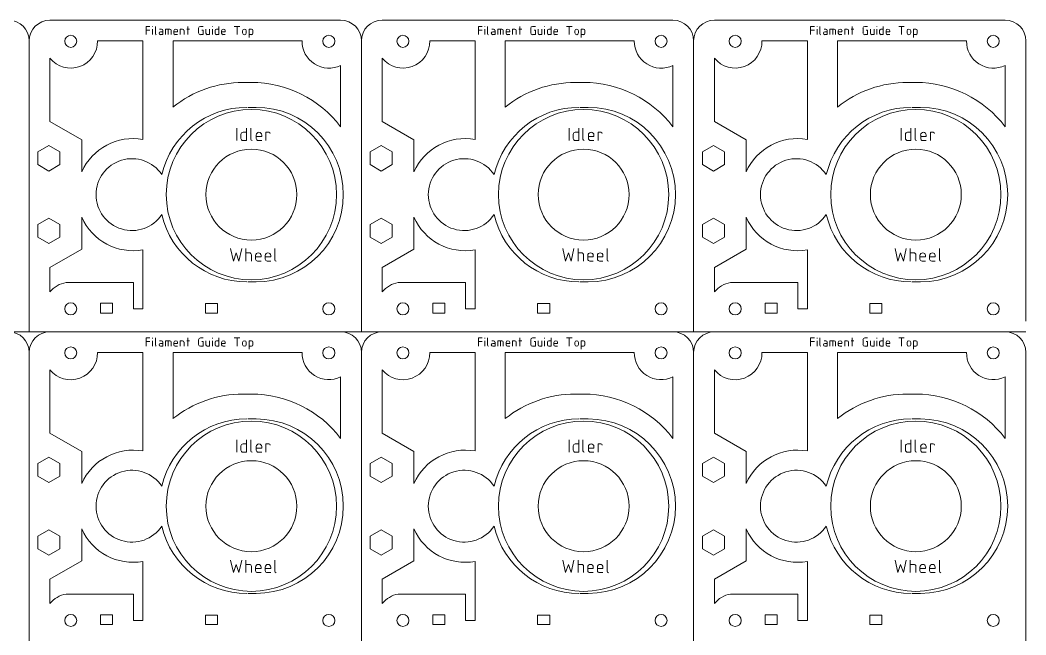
# Model space of a CAD drawing. Header units: millimetres. Extents: x 0 to 560, y 2 to 302.
# Drawn here: x 317.8 to 560, y 154.5 to 302.5 of the extents above; entities that cross this region are included whole.
import ezdxf

# ---------------------------------------------------------------- set-up
doc = ezdxf.new("R2010")
doc.units = ezdxf.units.MM
for name, color, linetype, lineweight, true_color in [('Filament Guide Top', 7, 'CONTINUOUS', 0, 0x000000), ('Filament Guide Top Honeycomb', 7, 'CONTINUOUS', 0, 0x000000), ('Filament Guide Top Text', 4, 'CONTINUOUS', 0, 0x00ffff), ('Idler Wheel', 7, 'CONTINUOUS', 0, 0x000000), ('Idler Wheel Text', 4, 'CONTINUOUS', 0, 0x00ffff)]:
    doc.layers.add(name, color=color, linetype=linetype, lineweight=lineweight, true_color=true_color)

msp = doc.modelspace()

# ---------------------------------------------------------------- linework, layer by layer
at = {"layer": 'Filament Guide Top'}
for p, q in [((395, 302.5), (325, 302.5)), ((475, 302.5), (405, 302.5)), ((555, 302.5), (485, 302.5)), ((320, 227.5), (320, 297.5)), ((400, 227.5), (400, 297.5)), ((480, 227.5), (480, 297.5)), ((560, 230), (560, 297.5)), ((372.63, 281.5), (374.63, 281.5)), ((452.63, 281.5), (454.63, 281.5)), ((532.62, 281.5), (534.62, 281.5)), ((324.75, 272.3), (322.1, 270.77)), ((324.75, 272.3), (327.4, 270.77)), ((404.75, 272.3), (402.1, 270.77)), ((404.75, 272.3), (407.4, 270.77)), ((484.75, 272.3), (482.1, 270.77)), ((484.75, 272.3), (487.4, 270.77)), ((322.1, 270.77), (322.1, 267.71)), ((327.4, 270.77), (327.4, 267.71)), ((402.1, 270.77), (402.1, 267.71)), ((407.4, 270.77), (407.4, 267.71)), ((482.1, 270.77), (482.1, 267.71)), ((487.4, 270.77), (487.4, 267.71)), ((322.1, 267.71), (324.75, 266.18)), ((327.4, 267.71), (324.75, 266.18)), ((402.1, 267.71), (404.75, 266.18)), ((407.4, 267.71), (404.75, 266.18)), ((482.1, 267.71), (484.75, 266.18)), ((487.4, 267.71), (484.75, 266.18)), ((324.75, 254.82), (322.1, 253.29)), ((324.75, 254.82), (327.4, 253.29)), ((404.75, 254.82), (402.1, 253.29)), ((404.75, 254.82), (407.4, 253.29)), ((484.75, 254.82), (482.1, 253.29)), ((484.75, 254.82), (487.4, 253.29)), ((322.1, 253.29), (322.1, 250.23)), ((327.4, 253.29), (327.4, 250.23)), ((402.1, 253.29), (402.1, 250.23)), ((407.4, 253.29), (407.4, 250.23)), ((482.1, 253.29), (482.1, 250.23)), ((487.4, 253.29), (487.4, 250.23)), ((322.1, 250.23), (324.75, 248.7)), ((327.4, 250.23), (324.75, 248.7)), ((402.1, 250.23), (404.75, 248.7)), ((407.4, 250.23), (404.75, 248.7)), ((482.1, 250.23), (484.75, 248.7)), ((487.4, 250.23), (484.75, 248.7)), ((372.63, 239.5), (374.63, 239.5)), ((452.63, 239.5), (454.63, 239.5)), ((532.62, 239.5), (534.62, 239.5)), ((337.18, 234.35), (340.08, 234.35)), ((337.18, 232), (337.18, 234.35)), ((340.08, 234.35), (340.08, 232)), ((362.43, 234.3), (365.33, 234.3)), ((362.43, 232), (362.43, 234.3)), ((365.33, 234.3), (365.33, 232)), ((417.18, 234.35), (420.08, 234.35)), ((417.18, 232), (417.18, 234.35)), ((420.08, 234.35), (420.08, 232)), ((442.43, 234.3), (445.33, 234.3)), ((442.43, 232), (442.43, 234.3)), ((445.33, 234.3), (445.33, 232)), ((497.18, 234.35), (500.08, 234.35)), ((497.18, 232), (497.18, 234.35)), ((500.08, 234.35), (500.08, 232)), ((522.42, 234.3), (525.32, 234.3)), ((522.42, 232), (522.42, 234.3)), ((525.32, 234.3), (525.32, 232)), ((340.08, 232), (337.18, 232)), ((365.33, 232), (362.43, 232)), ((420.08, 232), (417.18, 232)), ((445.33, 232), (442.43, 232)), ((500.08, 232), (497.18, 232)), ((525.32, 232), (522.42, 232)), ((320, 227.5), (240, 227.5)), ((400, 227.5), (320, 227.5)), ((480, 227.5), (400, 227.5)), ((560, 227.5), (480, 227.5)), ((320, 152.5), (320, 222.5)), ((400, 152.5), (400, 222.5)), ((480, 152.5), (480, 222.5)), ((560, 152.5), (560, 222.5)), ((372.63, 206.5), (374.63, 206.5)), ((452.63, 206.5), (454.63, 206.5)), ((532.62, 206.5), (534.62, 206.5)), ((324.75, 197.3), (322.1, 195.77)), ((324.75, 197.3), (327.4, 195.77)), ((404.75, 197.3), (402.1, 195.77)), ((404.75, 197.3), (407.4, 195.77)), ((484.75, 197.3), (482.1, 195.77)), ((484.75, 197.3), (487.4, 195.77)), ((322.1, 195.77), (322.1, 192.71)), ((327.4, 195.77), (327.4, 192.71)), ((402.1, 195.77), (402.1, 192.71)), ((407.4, 195.77), (407.4, 192.71)), ((482.1, 195.77), (482.1, 192.71)), ((487.4, 195.77), (487.4, 192.71)), ((322.1, 192.71), (324.75, 191.18)), ((327.4, 192.71), (324.75, 191.18)), ((402.1, 192.71), (404.75, 191.18)), ((407.4, 192.71), (404.75, 191.18)), ((482.1, 192.71), (484.75, 191.18)), ((487.4, 192.71), (484.75, 191.18)), ((324.75, 179.82), (322.1, 178.29)), ((324.75, 179.82), (327.4, 178.29)), ((404.75, 179.82), (402.1, 178.29)), ((404.75, 179.82), (407.4, 178.29)), ((484.75, 179.82), (482.1, 178.29)), ((484.75, 179.82), (487.4, 178.29)), ((322.1, 178.29), (322.1, 175.23)), ((327.4, 178.29), (327.4, 175.23)), ((402.1, 178.29), (402.1, 175.23)), ((407.4, 178.29), (407.4, 175.23)), ((482.1, 178.29), (482.1, 175.23)), ((487.4, 178.29), (487.4, 175.23)), ((322.1, 175.23), (324.75, 173.7)), ((327.4, 175.23), (324.75, 173.7)), ((402.1, 175.23), (404.75, 173.7)), ((407.4, 175.23), (404.75, 173.7)), ((482.1, 175.23), (484.75, 173.7)), ((487.4, 175.23), (484.75, 173.7)), ((372.63, 164.5), (374.63, 164.5)), ((452.63, 164.5), (454.63, 164.5)), ((532.62, 164.5), (534.62, 164.5)), ((337.18, 159.35), (340.08, 159.35)), ((337.18, 157), (337.18, 159.35)), ((340.08, 159.35), (340.08, 157)), ((362.43, 159.3), (365.33, 159.3)), ((362.43, 157), (362.43, 159.3)), ((365.33, 159.3), (365.33, 157)), ((417.18, 159.35), (420.08, 159.35)), ((417.18, 157), (417.18, 159.35)), ((420.08, 159.35), (420.08, 157)), ((442.43, 159.3), (445.33, 159.3)), ((442.43, 157), (442.43, 159.3)), ((445.33, 159.3), (445.33, 157)), ((497.18, 159.35), (500.08, 159.35)), ((497.18, 157), (497.18, 159.35)), ((500.08, 159.35), (500.08, 157)), ((522.42, 159.3), (525.32, 159.3)), ((522.42, 157), (522.42, 159.3)), ((525.32, 159.3), (525.32, 157)), ((340.08, 157), (337.18, 157)), ((365.33, 157), (362.43, 157)), ((420.08, 157), (417.18, 157)), ((445.33, 157), (442.43, 157)), ((500.08, 157), (497.18, 157)), ((525.32, 157), (522.42, 157))]:
    msp.add_line(p, q, dxfattribs=at)
for centre in [(330, 297.4), (392.15, 297.4), (410, 297.4), (472.15, 297.4), (490, 297.4), (552.15, 297.4), (330, 233), (392.15, 233), (410, 233), (472.15, 233), (490, 233), (552.15, 233), (330, 222.4), (392.15, 222.4), (410, 222.4), (472.15, 222.4), (490, 222.4), (552.15, 222.4), (330, 158), (392.15, 158), (410, 158), (472.15, 158), (490, 158), (552.15, 158)]:
    msp.add_circle(centre, 1.45, dxfattribs=at)
for centre, radius, start, end in [((315, 297.5), 5, 0, 90), ((325, 297.5), 5, 90, 180), ((395, 297.5), 5, 0, 90), ((405, 297.5), 5, 90, 180), ((475, 297.5), 5, 0, 90), ((485, 297.5), 5, 90, 180), ((555, 297.5), 5, 0, 90), ((372.38, 260.5), 21, 90, 166.7403), ((374.63, 260.5), 21, 270, 90), ((452.38, 260.5), 21, 90, 166.7403), ((454.63, 260.5), 21, 270, 90), ((532.38, 260.5), 21, 90, 166.7403), ((534.62, 260.5), 21, 270, 90), ((344.75, 260.5), 8.65, 33.8376, 326.1624), ((424.75, 260.5), 8.65, 33.8376, 326.1624), ((504.75, 260.5), 8.65, 33.8376, 326.1624), ((372.38, 260.5), 21, 193.2597, 270), ((452.38, 260.5), 21, 193.2597, 270), ((532.38, 260.5), 21, 193.2597, 270), ((315, 222.5), 5, 0, 90), ((325, 222.5), 5, 90, 180), ((395, 222.5), 5, 0, 90), ((405, 222.5), 5, 90, 180), ((475, 222.5), 5, 0, 90), ((485, 222.5), 5, 90, 180), ((555, 222.5), 5, 0, 90), ((372.38, 185.5), 21, 90, 166.7403), ((374.63, 185.5), 21, 270, 90), ((452.38, 185.5), 21, 90, 166.7403), ((454.63, 185.5), 21, 270, 90), ((532.38, 185.5), 21, 90, 166.7403), ((534.62, 185.5), 21, 270, 90), ((344.75, 185.5), 8.65, 33.8376, 326.1624), ((424.75, 185.5), 8.65, 33.8376, 326.1624), ((504.75, 185.5), 8.65, 33.8376, 326.1624), ((372.38, 185.5), 21, 193.2597, 270), ((452.38, 185.5), 21, 193.2597, 270), ((532.38, 185.5), 21, 193.2597, 270)]:
    msp.add_arc(centre, radius, start, end, dxfattribs=at)
at = {"layer": 'Filament Guide Top Honeycomb'}
for p, q in [((347.38, 297.5), (336.45, 297.5)), ((347.38, 297.5), (347.38, 273.79)), ((354.63, 297.5), (385.7, 297.5)), ((354.63, 297.5), (354.63, 281.58)), ((427.38, 297.5), (416.45, 297.5)), ((427.38, 297.5), (427.38, 273.79)), ((434.63, 297.5), (465.7, 297.5)), ((434.63, 297.5), (434.63, 281.58)), ((507.38, 297.5), (496.45, 297.5)), ((507.38, 297.5), (507.38, 273.79)), ((514.62, 297.5), (545.7, 297.5)), ((514.62, 297.5), (514.62, 281.58)), ((325, 278.07), (325, 293.33)), ((405, 278.07), (405, 293.33)), ((485, 278.07), (485, 293.33)), ((395, 291.61), (395, 276.83)), ((475, 291.61), (475, 276.83)), ((555, 291.61), (555, 276.83)), ((373.5, 287.5), (371.5, 287.5)), ((453.5, 287.5), (451.5, 287.5)), ((533.5, 287.5), (531.5, 287.5)), ((325, 278.07), (332.65, 273.66)), ((405, 278.07), (412.65, 273.66)), ((485, 278.07), (492.65, 273.66)), ((332.65, 273.66), (332.65, 265.95)), ((412.65, 273.66), (412.65, 265.95)), ((492.65, 273.66), (492.65, 265.95)), ((332.65, 255.05), (332.65, 247.34)), ((412.65, 255.05), (412.65, 247.34)), ((492.65, 255.05), (492.65, 247.34)), ((332.65, 247.34), (325, 242.93)), ((347.38, 247.21), (347.38, 233)), ((412.65, 247.34), (405, 242.93)), ((427.38, 247.21), (427.38, 233)), ((492.65, 247.34), (485, 242.93)), ((507.38, 247.21), (507.38, 233)), ((325, 242.93), (325, 237.07)), ((405, 242.93), (405, 237.07)), ((485, 242.93), (485, 237.07)), ((345.08, 239.35), (328.87, 239.35)), ((345.08, 233), (345.08, 239.35)), ((425.08, 239.35), (408.87, 239.35)), ((425.08, 233), (425.08, 239.35)), ((505.08, 239.35), (488.87, 239.35)), ((505.08, 233), (505.08, 239.35)), ((345.08, 233), (347.38, 233)), ((425.08, 233), (427.38, 233)), ((505.08, 233), (507.38, 233)), ((347.38, 222.5), (336.45, 222.5)), ((347.38, 222.5), (347.38, 198.79)), ((354.63, 222.5), (385.7, 222.5)), ((354.63, 222.5), (354.63, 206.58)), ((427.38, 222.5), (416.45, 222.5)), ((427.38, 222.5), (427.38, 198.79)), ((434.63, 222.5), (465.7, 222.5)), ((434.63, 222.5), (434.63, 206.58)), ((507.38, 222.5), (496.45, 222.5)), ((507.38, 222.5), (507.38, 198.79)), ((514.62, 222.5), (545.7, 222.5)), ((514.62, 222.5), (514.62, 206.58)), ((325, 203.07), (325, 218.33)), ((405, 203.07), (405, 218.33)), ((485, 203.07), (485, 218.33)), ((395, 216.61), (395, 201.83)), ((475, 216.61), (475, 201.83)), ((555, 216.61), (555, 201.83)), ((373.5, 212.5), (371.5, 212.5)), ((453.5, 212.5), (451.5, 212.5)), ((533.5, 212.5), (531.5, 212.5)), ((325, 203.07), (332.65, 198.66)), ((405, 203.07), (412.65, 198.66)), ((485, 203.07), (492.65, 198.66)), ((332.65, 198.66), (332.65, 190.95)), ((412.65, 198.66), (412.65, 190.95)), ((492.65, 198.66), (492.65, 190.95)), ((332.65, 180.05), (332.65, 172.34)), ((412.65, 180.05), (412.65, 172.34)), ((492.65, 180.05), (492.65, 172.34)), ((332.65, 172.34), (325, 167.93)), ((347.38, 172.21), (347.38, 158)), ((412.65, 172.34), (405, 167.93)), ((427.38, 172.21), (427.38, 158)), ((492.65, 172.34), (485, 167.93)), ((507.38, 172.21), (507.38, 158)), ((325, 167.93), (325, 162.07)), ((405, 167.93), (405, 162.07)), ((485, 167.93), (485, 162.07)), ((345.08, 164.35), (328.87, 164.35)), ((345.08, 158), (345.08, 164.35)), ((425.08, 164.35), (408.87, 164.35)), ((425.08, 158), (425.08, 164.35)), ((505.08, 164.35), (488.87, 164.35)), ((505.08, 158), (505.08, 164.35)), ((345.08, 158), (347.38, 158)), ((425.08, 158), (427.38, 158)), ((505.08, 158), (507.38, 158))]:
    msp.add_line(p, q, dxfattribs=at)
for centre, radius, start, end in [((330, 297.4), 6.45, 219.1774, 0.8883), ((392.15, 297.4), 6.45, 179.1117, 296.2226), ((410, 297.4), 6.45, 219.1774, 0.8883), ((472.15, 297.4), 6.45, 179.1117, 296.2226), ((490, 297.4), 6.45, 219.1774, 0.8883), ((552.15, 297.4), 6.45, 179.1117, 296.2226), ((371.5, 260.5), 27, 90, 128.6822), ((373.5, 260.5), 27, 37.2221, 90), ((451.5, 260.5), 27, 90, 128.6822), ((453.5, 260.5), 27, 37.2221, 90), ((531.5, 260.5), 27, 90, 128.6822), ((533.5, 260.5), 27, 37.2221, 90), ((345, 260.5), 13.5, 79.8675, 156.1794), ((425, 260.5), 13.5, 79.8675, 156.1794), ((505, 260.5), 13.5, 79.8675, 156.1794), ((345, 260.5), 13.5, 203.8206, 280.1325), ((425, 260.5), 13.5, 203.8206, 280.1325), ((505, 260.5), 13.5, 203.8206, 280.1325), ((330, 233), 6.45, 100.1023, 140.8226), ((410, 233), 6.45, 100.1023, 140.8226), ((490, 233), 6.45, 100.1023, 140.8226), ((330, 222.4), 6.45, 219.1774, 0.8883), ((392.15, 222.4), 6.45, 179.1117, 296.2226), ((410, 222.4), 6.45, 219.1774, 0.8883), ((472.15, 222.4), 6.45, 179.1117, 296.2226), ((490, 222.4), 6.45, 219.1774, 0.8883), ((552.15, 222.4), 6.45, 179.1117, 296.2226), ((371.5, 185.5), 27, 90, 128.6822), ((373.5, 185.5), 27, 37.2221, 90), ((451.5, 185.5), 27, 90, 128.6822), ((453.5, 185.5), 27, 37.2221, 90), ((531.5, 185.5), 27, 90, 128.6822), ((533.5, 185.5), 27, 37.2221, 90), ((345, 185.5), 13.5, 79.8675, 156.1794), ((425, 185.5), 13.5, 79.8675, 156.1794), ((505, 185.5), 13.5, 79.8675, 156.1794), ((345, 185.5), 13.5, 203.8206, 280.1325), ((425, 185.5), 13.5, 203.8206, 280.1325), ((505, 185.5), 13.5, 203.8206, 280.1325), ((330, 158), 6.45, 100.1023, 140.8226), ((410, 158), 6.45, 100.1023, 140.8226), ((490, 158), 6.45, 100.1023, 140.8226)]:
    msp.add_arc(centre, radius, start, end, dxfattribs=at)
at = {"layer": 'Filament Guide Top Text'}
for p, q in [((349.06, 301), (348.17, 301)), ((348.17, 301), (348.17, 299)), ((349.72, 300.89), (349.72, 301)), ((349.72, 299), (349.72, 300.33)), ((350.39, 301), (350.39, 299.22)), ((351.39, 300.33), (351.83, 300.33)), ((352.83, 299), (352.83, 300.33)), ((352.83, 300.33), (353.83, 300.33)), ((353.5, 300.33), (353.5, 299)), ((356.39, 299), (356.39, 300.33)), ((356.39, 300.33), (356.94, 300.33)), ((357.94, 300.33), (358.61, 300.33)), ((358.17, 301), (358.17, 299)), ((360.78, 300.56), (360.78, 299.44)), ((361.89, 301), (361.22, 301)), ((362.56, 300.33), (362.56, 299.33)), ((363.44, 299), (363.44, 300.33)), ((364.11, 300.89), (364.11, 301)), ((364.11, 299), (364.11, 300.33)), ((365.11, 300.33), (365.67, 300.33)), ((365.67, 301), (365.67, 299)), ((369.39, 301), (370.72, 301)), ((370.06, 301), (370.06, 299)), ((373.5, 300.33), (372.94, 300.33)), ((372.94, 300.33), (372.94, 298.33)), ((429.06, 301), (428.17, 301)), ((428.17, 301), (428.17, 299)), ((429.72, 300.89), (429.72, 301)), ((429.72, 299), (429.72, 300.33)), ((430.39, 301), (430.39, 299.22)), ((431.39, 300.33), (431.83, 300.33)), ((432.83, 299), (432.83, 300.33)), ((432.83, 300.33), (433.83, 300.33)), ((433.5, 300.33), (433.5, 299)), ((436.39, 299), (436.39, 300.33)), ((436.39, 300.33), (436.94, 300.33)), ((437.94, 300.33), (438.61, 300.33)), ((438.17, 301), (438.17, 299)), ((440.78, 300.56), (440.78, 299.44)), ((441.89, 301), (441.22, 301)), ((442.56, 300.33), (442.56, 299.33)), ((443.44, 299), (443.44, 300.33)), ((444.11, 300.89), (444.11, 301)), ((444.11, 299), (444.11, 300.33)), ((445.11, 300.33), (445.67, 300.33)), ((445.67, 301), (445.67, 299)), ((449.39, 301), (450.72, 301)), ((450.06, 301), (450.06, 299)), ((453.5, 300.33), (452.94, 300.33)), ((452.94, 300.33), (452.94, 298.33)), ((509.06, 301), (508.17, 301)), ((508.17, 301), (508.17, 299)), ((509.72, 300.89), (509.72, 301)), ((509.72, 299), (509.72, 300.33)), ((510.39, 301), (510.39, 299.22)), ((511.39, 300.33), (511.83, 300.33)), ((512.83, 299), (512.83, 300.33)), ((512.83, 300.33), (513.83, 300.33)), ((513.5, 300.33), (513.5, 299)), ((516.39, 299), (516.39, 300.33)), ((516.39, 300.33), (516.94, 300.33)), ((517.94, 300.33), (518.61, 300.33)), ((518.17, 301), (518.17, 299)), ((520.78, 300.56), (520.78, 299.44)), ((521.89, 301), (521.22, 301)), ((522.56, 300.33), (522.56, 299.33)), ((523.44, 299), (523.44, 300.33)), ((524.11, 300.89), (524.11, 301)), ((524.11, 299), (524.11, 300.33)), ((525.11, 300.33), (525.67, 300.33)), ((525.67, 301), (525.67, 299)), ((529.39, 301), (530.72, 301)), ((530.06, 301), (530.06, 299)), ((533.5, 300.33), (532.94, 300.33)), ((532.94, 300.33), (532.94, 298.33)), ((348.17, 300.11), (349.06, 300.11)), ((351.61, 299.67), (352.17, 299.67)), ((352.17, 299), (351.61, 299)), ((352.17, 300), (352.17, 299)), ((354.17, 300), (354.17, 299)), ((354.83, 299.89), (354.83, 299.33)), ((354.83, 299.67), (355.72, 299.67)), ((355.17, 299), (355.72, 299)), ((355.72, 299.67), (355.72, 299.89)), ((357.28, 300), (357.28, 299)), ((361.22, 299), (361.89, 299)), ((361.89, 300.11), (361.56, 300.11)), ((361.89, 299), (361.89, 300.11)), ((362.89, 299), (363.44, 299)), ((364.78, 299.33), (364.78, 300)), ((365.67, 299), (365.11, 299)), ((366.33, 299.89), (366.33, 299.33)), ((366.33, 299.67), (367.22, 299.67)), ((366.67, 299), (367.22, 299)), ((367.22, 299.67), (367.22, 299.89)), ((371.39, 299.89), (371.39, 299.44)), ((372.28, 299.44), (372.28, 299.89)), ((372.94, 299), (373.5, 299)), ((373.83, 299.33), (373.83, 300)), ((428.17, 300.11), (429.06, 300.11)), ((431.61, 299.67), (432.17, 299.67)), ((432.17, 299), (431.61, 299)), ((432.17, 300), (432.17, 299)), ((434.17, 300), (434.17, 299)), ((434.83, 299.89), (434.83, 299.33)), ((434.83, 299.67), (435.72, 299.67)), ((435.17, 299), (435.72, 299)), ((435.72, 299.67), (435.72, 299.89)), ((437.28, 300), (437.28, 299)), ((441.22, 299), (441.89, 299)), ((441.89, 300.11), (441.56, 300.11)), ((441.89, 299), (441.89, 300.11)), ((442.89, 299), (443.44, 299)), ((444.78, 299.33), (444.78, 300)), ((445.67, 299), (445.11, 299)), ((446.33, 299.89), (446.33, 299.33)), ((446.33, 299.67), (447.22, 299.67)), ((446.67, 299), (447.22, 299)), ((447.22, 299.67), (447.22, 299.89)), ((451.39, 299.89), (451.39, 299.44)), ((452.28, 299.44), (452.28, 299.89)), ((452.94, 299), (453.5, 299)), ((453.83, 299.33), (453.83, 300)), ((508.17, 300.11), (509.06, 300.11)), ((511.61, 299.67), (512.17, 299.67)), ((512.17, 299), (511.61, 299)), ((512.17, 300), (512.17, 299)), ((514.17, 300), (514.17, 299)), ((514.83, 299.89), (514.83, 299.33)), ((514.83, 299.67), (515.72, 299.67)), ((515.17, 299), (515.72, 299)), ((515.72, 299.67), (515.72, 299.89)), ((517.28, 300), (517.28, 299)), ((521.22, 299), (521.89, 299)), ((521.89, 300.11), (521.56, 300.11)), ((521.89, 299), (521.89, 300.11)), ((522.89, 299), (523.44, 299)), ((524.78, 299.33), (524.78, 300)), ((525.67, 299), (525.11, 299)), ((526.33, 299.89), (526.33, 299.33)), ((526.33, 299.67), (527.22, 299.67)), ((526.67, 299), (527.22, 299)), ((527.22, 299.67), (527.22, 299.89)), ((531.39, 299.89), (531.39, 299.44)), ((532.28, 299.44), (532.28, 299.89)), ((532.94, 299), (533.5, 299)), ((533.83, 299.33), (533.83, 300)), ((349.06, 226), (348.17, 226)), ((348.17, 226), (348.17, 224)), ((349.72, 225.89), (349.72, 226)), ((349.72, 224), (349.72, 225.33)), ((350.39, 226), (350.39, 224.22)), ((351.39, 225.33), (351.83, 225.33)), ((352.83, 224), (352.83, 225.33)), ((352.83, 225.33), (353.83, 225.33)), ((353.5, 225.33), (353.5, 224)), ((356.39, 224), (356.39, 225.33)), ((356.39, 225.33), (356.94, 225.33)), ((357.94, 225.33), (358.61, 225.33)), ((358.17, 226), (358.17, 224)), ((360.78, 225.56), (360.78, 224.44)), ((361.89, 226), (361.22, 226)), ((362.56, 225.33), (362.56, 224.33)), ((363.44, 224), (363.44, 225.33)), ((364.11, 225.89), (364.11, 226)), ((364.11, 224), (364.11, 225.33)), ((365.11, 225.33), (365.67, 225.33)), ((365.67, 226), (365.67, 224)), ((369.39, 226), (370.72, 226)), ((370.06, 226), (370.06, 224)), ((373.5, 225.33), (372.94, 225.33)), ((372.94, 225.33), (372.94, 223.33)), ((429.06, 226), (428.17, 226)), ((428.17, 226), (428.17, 224)), ((429.72, 225.89), (429.72, 226)), ((429.72, 224), (429.72, 225.33)), ((430.39, 226), (430.39, 224.22)), ((431.39, 225.33), (431.83, 225.33)), ((432.83, 224), (432.83, 225.33)), ((432.83, 225.33), (433.83, 225.33)), ((433.5, 225.33), (433.5, 224)), ((436.39, 224), (436.39, 225.33)), ((436.39, 225.33), (436.94, 225.33)), ((437.94, 225.33), (438.61, 225.33)), ((438.17, 226), (438.17, 224)), ((440.78, 225.56), (440.78, 224.44)), ((441.89, 226), (441.22, 226)), ((442.56, 225.33), (442.56, 224.33)), ((443.44, 224), (443.44, 225.33)), ((444.11, 225.89), (444.11, 226)), ((444.11, 224), (444.11, 225.33)), ((445.11, 225.33), (445.67, 225.33)), ((445.67, 226), (445.67, 224)), ((449.39, 226), (450.72, 226)), ((450.06, 226), (450.06, 224)), ((453.5, 225.33), (452.94, 225.33)), ((452.94, 225.33), (452.94, 223.33)), ((509.06, 226), (508.17, 226)), ((508.17, 226), (508.17, 224)), ((509.72, 225.89), (509.72, 226)), ((509.72, 224), (509.72, 225.33)), ((510.39, 226), (510.39, 224.22)), ((511.39, 225.33), (511.83, 225.33)), ((512.83, 224), (512.83, 225.33)), ((512.83, 225.33), (513.83, 225.33)), ((513.5, 225.33), (513.5, 224)), ((516.39, 224), (516.39, 225.33)), ((516.39, 225.33), (516.94, 225.33)), ((517.94, 225.33), (518.61, 225.33)), ((518.17, 226), (518.17, 224)), ((520.78, 225.56), (520.78, 224.44)), ((521.89, 226), (521.22, 226)), ((522.56, 225.33), (522.56, 224.33)), ((523.44, 224), (523.44, 225.33)), ((524.11, 225.89), (524.11, 226)), ((524.11, 224), (524.11, 225.33)), ((525.11, 225.33), (525.67, 225.33)), ((525.67, 226), (525.67, 224)), ((529.39, 226), (530.72, 226)), ((530.06, 226), (530.06, 224)), ((533.5, 225.33), (532.94, 225.33)), ((532.94, 225.33), (532.94, 223.33)), ((348.17, 225.11), (349.06, 225.11)), ((351.61, 224.67), (352.17, 224.67)), ((352.17, 224), (351.61, 224)), ((352.17, 225), (352.17, 224)), ((354.17, 225), (354.17, 224)), ((354.83, 224.89), (354.83, 224.33)), ((354.83, 224.67), (355.72, 224.67)), ((355.17, 224), (355.72, 224)), ((355.72, 224.67), (355.72, 224.89)), ((357.28, 225), (357.28, 224)), ((361.22, 224), (361.89, 224)), ((361.89, 225.11), (361.56, 225.11)), ((361.89, 224), (361.89, 225.11)), ((362.89, 224), (363.44, 224)), ((364.78, 224.33), (364.78, 225)), ((365.67, 224), (365.11, 224)), ((366.33, 224.89), (366.33, 224.33)), ((366.33, 224.67), (367.22, 224.67)), ((366.67, 224), (367.22, 224)), ((367.22, 224.67), (367.22, 224.89)), ((371.39, 224.89), (371.39, 224.44)), ((372.28, 224.44), (372.28, 224.89)), ((372.94, 224), (373.5, 224)), ((373.83, 224.33), (373.83, 225)), ((428.17, 225.11), (429.06, 225.11)), ((431.61, 224.67), (432.17, 224.67)), ((432.17, 224), (431.61, 224)), ((432.17, 225), (432.17, 224)), ((434.17, 225), (434.17, 224)), ((434.83, 224.89), (434.83, 224.33)), ((434.83, 224.67), (435.72, 224.67)), ((435.17, 224), (435.72, 224)), ((435.72, 224.67), (435.72, 224.89)), ((437.28, 225), (437.28, 224)), ((441.22, 224), (441.89, 224)), ((441.89, 225.11), (441.56, 225.11)), ((441.89, 224), (441.89, 225.11)), ((442.89, 224), (443.44, 224)), ((444.78, 224.33), (444.78, 225)), ((445.67, 224), (445.11, 224)), ((446.33, 224.89), (446.33, 224.33)), ((446.33, 224.67), (447.22, 224.67)), ((446.67, 224), (447.22, 224)), ((447.22, 224.67), (447.22, 224.89)), ((451.39, 224.89), (451.39, 224.44)), ((452.28, 224.44), (452.28, 224.89)), ((452.94, 224), (453.5, 224)), ((453.83, 224.33), (453.83, 225)), ((508.17, 225.11), (509.06, 225.11)), ((511.61, 224.67), (512.17, 224.67)), ((512.17, 224), (511.61, 224)), ((512.17, 225), (512.17, 224)), ((514.17, 225), (514.17, 224)), ((514.83, 224.89), (514.83, 224.33)), ((514.83, 224.67), (515.72, 224.67)), ((515.17, 224), (515.72, 224)), ((515.72, 224.67), (515.72, 224.89)), ((517.28, 225), (517.28, 224)), ((521.22, 224), (521.89, 224)), ((521.89, 225.11), (521.56, 225.11)), ((521.89, 224), (521.89, 225.11)), ((522.89, 224), (523.44, 224)), ((524.78, 224.33), (524.78, 225)), ((525.67, 224), (525.11, 224)), ((526.33, 224.89), (526.33, 224.33)), ((526.33, 224.67), (527.22, 224.67)), ((526.67, 224), (527.22, 224)), ((527.22, 224.67), (527.22, 224.89)), ((531.39, 224.89), (531.39, 224.44)), ((532.28, 224.44), (532.28, 224.89)), ((532.94, 224), (533.5, 224)), ((533.83, 224.33), (533.83, 225))]:
    msp.add_line(p, q, dxfattribs=at)
for centre, radius, start, end in [((351.83, 300), 0.333, 0, 90), ((353.83, 300), 0.333, 0, 90), ((355.28, 299.89), 0.444, 0, 180), ((356.94, 300), 0.333, 0, 90), ((361.22, 300.56), 0.444, 90, 180), ((365.11, 300), 0.333, 90, 180), ((366.78, 299.89), 0.444, 0, 180), ((371.83, 299.89), 0.444, 0, 180), ((373.5, 300), 0.333, 0, 90), ((431.83, 300), 0.333, 0, 90), ((433.83, 300), 0.333, 0, 90), ((435.28, 299.89), 0.444, 0, 180), ((436.94, 300), 0.333, 0, 90), ((441.22, 300.56), 0.444, 90, 180), ((445.11, 300), 0.333, 90, 180), ((446.78, 299.89), 0.444, 0, 180), ((451.83, 299.89), 0.444, 0, 180), ((453.5, 300), 0.333, 0, 90), ((511.83, 300), 0.333, 0, 90), ((513.83, 300), 0.333, 0, 90), ((515.28, 299.89), 0.444, 0, 180), ((516.94, 300), 0.333, 0, 90), ((521.22, 300.56), 0.444, 90, 180), ((525.11, 300), 0.333, 90, 180), ((526.78, 299.89), 0.444, 0, 180), ((531.83, 299.89), 0.444, 0, 180), ((533.5, 300), 0.333, 0, 90), ((350.61, 299.22), 0.222, 180, 270), ((351.61, 299.33), 0.333, 90, 270), ((355.17, 299.33), 0.333, 180, 270), ((361.22, 299.44), 0.444, 180, 270), ((362.89, 299.33), 0.333, 180, 270), ((365.11, 299.33), 0.333, 180, 270), ((366.67, 299.33), 0.333, 180, 270), ((371.83, 299.44), 0.444, 180, 0), ((373.5, 299.33), 0.333, 270, 0), ((430.61, 299.22), 0.222, 180, 270), ((431.61, 299.33), 0.333, 90, 270), ((435.17, 299.33), 0.333, 180, 270), ((441.22, 299.44), 0.444, 180, 270), ((442.89, 299.33), 0.333, 180, 270), ((445.11, 299.33), 0.333, 180, 270), ((446.67, 299.33), 0.333, 180, 270), ((451.83, 299.44), 0.444, 180, 0), ((453.5, 299.33), 0.333, 270, 0), ((510.61, 299.22), 0.222, 180, 270), ((511.61, 299.33), 0.333, 90, 270), ((515.17, 299.33), 0.333, 180, 270), ((521.22, 299.44), 0.444, 180, 270), ((522.89, 299.33), 0.333, 180, 270), ((525.11, 299.33), 0.333, 180, 270), ((526.67, 299.33), 0.333, 180, 270), ((531.83, 299.44), 0.444, 180, 0), ((533.5, 299.33), 0.333, 270, 0), ((351.83, 225), 0.333, 0, 90), ((353.83, 225), 0.333, 0, 90), ((355.28, 224.89), 0.444, 0, 180), ((356.94, 225), 0.333, 0, 90), ((361.22, 225.56), 0.444, 90, 180), ((365.11, 225), 0.333, 90, 180), ((366.78, 224.89), 0.444, 0, 180), ((371.83, 224.89), 0.444, 0, 180), ((373.5, 225), 0.333, 0, 90), ((431.83, 225), 0.333, 0, 90), ((433.83, 225), 0.333, 0, 90), ((435.28, 224.89), 0.444, 0, 180), ((436.94, 225), 0.333, 0, 90), ((441.22, 225.56), 0.444, 90, 180), ((445.11, 225), 0.333, 90, 180), ((446.78, 224.89), 0.444, 0, 180), ((451.83, 224.89), 0.444, 0, 180), ((453.5, 225), 0.333, 0, 90), ((511.83, 225), 0.333, 0, 90), ((513.83, 225), 0.333, 0, 90), ((515.28, 224.89), 0.444, 0, 180), ((516.94, 225), 0.333, 0, 90), ((521.22, 225.56), 0.444, 90, 180), ((525.11, 225), 0.333, 90, 180), ((526.78, 224.89), 0.444, 0, 180), ((531.83, 224.89), 0.444, 0, 180), ((533.5, 225), 0.333, 0, 90), ((350.61, 224.22), 0.222, 180, 270), ((351.61, 224.33), 0.333, 90, 270), ((355.17, 224.33), 0.333, 180, 270), ((361.22, 224.44), 0.444, 180, 270), ((362.89, 224.33), 0.333, 180, 270), ((365.11, 224.33), 0.333, 180, 270), ((366.67, 224.33), 0.333, 180, 270), ((371.83, 224.44), 0.444, 180, 0), ((373.5, 224.33), 0.333, 270, 0), ((430.61, 224.22), 0.222, 180, 270), ((431.61, 224.33), 0.333, 90, 270), ((435.17, 224.33), 0.333, 180, 270), ((441.22, 224.44), 0.444, 180, 270), ((442.89, 224.33), 0.333, 180, 270), ((445.11, 224.33), 0.333, 180, 270), ((446.67, 224.33), 0.333, 180, 270), ((451.83, 224.44), 0.444, 180, 0), ((453.5, 224.33), 0.333, 270, 0), ((510.61, 224.22), 0.222, 180, 270), ((511.61, 224.33), 0.333, 90, 270), ((515.17, 224.33), 0.333, 180, 270), ((521.22, 224.44), 0.444, 180, 270), ((522.89, 224.33), 0.333, 180, 270), ((525.11, 224.33), 0.333, 180, 270), ((526.67, 224.33), 0.333, 180, 270), ((531.83, 224.44), 0.444, 180, 0), ((533.5, 224.33), 0.333, 270, 0)]:
    msp.add_arc(centre, radius, start, end, dxfattribs=at)
at = {"layer": 'Idler Wheel'}
for centre, radius in [((373.5, 260.5), 20.5), ((453.5, 260.5), 20.5), ((533.5, 260.5), 20.5), ((373.5, 260.5), 10.95), ((453.5, 260.5), 10.95), ((533.5, 260.5), 10.95), ((373.5, 185.5), 20.5), ((453.5, 185.5), 20.5), ((533.5, 185.5), 20.5), ((373.5, 185.5), 10.95), ((453.5, 185.5), 10.95), ((533.5, 185.5), 10.95)]:
    msp.add_circle(centre, radius, dxfattribs=at)
at = {"layer": 'Idler Wheel Text'}
for p, q in [((370, 276.5), (370, 273.5)), ((372.33, 276.5), (372.33, 273.5)), ((373.33, 276.5), (373.33, 273.83)), ((450, 276.5), (450, 273.5)), ((452.33, 276.5), (452.33, 273.5)), ((453.33, 276.5), (453.33, 273.83)), ((530, 276.5), (530, 273.5)), ((532.33, 276.5), (532.33, 273.5)), ((533.33, 276.5), (533.33, 273.83)), ((371, 274), (371, 275)), ((371.5, 275.5), (372.33, 275.5)), ((374.67, 274.83), (374.67, 274)), ((374.67, 274.5), (376, 274.5)), ((376, 274.5), (376, 274.83)), ((377, 273.5), (377, 275.5)), ((377, 275.5), (377.67, 275.5)), ((451, 274), (451, 275)), ((451.5, 275.5), (452.33, 275.5)), ((454.67, 274.83), (454.67, 274)), ((454.67, 274.5), (456, 274.5)), ((456, 274.5), (456, 274.83)), ((457, 273.5), (457, 275.5)), ((457, 275.5), (457.67, 275.5)), ((531, 274), (531, 275)), ((531.5, 275.5), (532.33, 275.5)), ((534.67, 274.83), (534.67, 274)), ((534.67, 274.5), (536, 274.5)), ((536, 274.5), (536, 274.83)), ((537, 273.5), (537, 275.5)), ((537, 275.5), (537.67, 275.5)), ((372.33, 273.5), (371.5, 273.5)), ((375.17, 273.5), (376, 273.5)), ((452.33, 273.5), (451.5, 273.5)), ((455.17, 273.5), (456, 273.5)), ((532.33, 273.5), (531.5, 273.5)), ((535.17, 273.5), (536, 273.5)), ((368.5, 247.5), (369.17, 244.5)), ((370.5, 244.5), (371.17, 247.5)), ((372.17, 247.5), (372.17, 244.5)), ((379.17, 247.5), (379.17, 244.83)), ((448.5, 247.5), (449.17, 244.5)), ((450.5, 244.5), (451.17, 247.5)), ((452.17, 247.5), (452.17, 244.5)), ((459.17, 247.5), (459.17, 244.83)), ((528.5, 247.5), (529.17, 244.5)), ((530.5, 244.5), (531.17, 247.5)), ((532.17, 247.5), (532.17, 244.5)), ((539.17, 247.5), (539.17, 244.83)), ((369.17, 244.5), (369.83, 246.5)), ((369.83, 246.5), (370.5, 244.5)), ((372.17, 246.5), (373, 246.5)), ((373.5, 246), (373.5, 244.5)), ((374.5, 245.83), (374.5, 245)), ((374.5, 245.5), (375.83, 245.5)), ((375.83, 245.5), (375.83, 245.83)), ((376.83, 245.83), (376.83, 245)), ((376.83, 245.5), (378.17, 245.5)), ((378.17, 245.5), (378.17, 245.83)), ((449.17, 244.5), (449.83, 246.5)), ((449.83, 246.5), (450.5, 244.5)), ((452.17, 246.5), (453, 246.5)), ((453.5, 246), (453.5, 244.5)), ((454.5, 245.83), (454.5, 245)), ((454.5, 245.5), (455.83, 245.5)), ((455.83, 245.5), (455.83, 245.83)), ((456.83, 245.83), (456.83, 245)), ((456.83, 245.5), (458.17, 245.5)), ((458.17, 245.5), (458.17, 245.83)), ((529.17, 244.5), (529.83, 246.5)), ((529.83, 246.5), (530.5, 244.5)), ((532.17, 246.5), (533, 246.5)), ((533.5, 246), (533.5, 244.5)), ((534.5, 245.83), (534.5, 245)), ((534.5, 245.5), (535.83, 245.5)), ((535.83, 245.5), (535.83, 245.83)), ((536.83, 245.83), (536.83, 245)), ((536.83, 245.5), (538.17, 245.5)), ((538.17, 245.5), (538.17, 245.83)), ((375, 244.5), (375.83, 244.5)), ((377.33, 244.5), (378.17, 244.5)), ((455, 244.5), (455.83, 244.5)), ((457.33, 244.5), (458.17, 244.5)), ((535, 244.5), (535.83, 244.5)), ((537.33, 244.5), (538.17, 244.5)), ((370, 201.5), (370, 198.5)), ((372.33, 201.5), (372.33, 198.5)), ((373.33, 201.5), (373.33, 198.83)), ((450, 201.5), (450, 198.5)), ((452.33, 201.5), (452.33, 198.5)), ((453.33, 201.5), (453.33, 198.83)), ((530, 201.5), (530, 198.5)), ((532.33, 201.5), (532.33, 198.5)), ((533.33, 201.5), (533.33, 198.83)), ((371, 199), (371, 200)), ((371.5, 200.5), (372.33, 200.5)), ((374.67, 199.83), (374.67, 199)), ((374.67, 199.5), (376, 199.5)), ((376, 199.5), (376, 199.83)), ((377, 198.5), (377, 200.5)), ((377, 200.5), (377.67, 200.5)), ((451, 199), (451, 200)), ((451.5, 200.5), (452.33, 200.5)), ((454.67, 199.83), (454.67, 199)), ((454.67, 199.5), (456, 199.5)), ((456, 199.5), (456, 199.83)), ((457, 198.5), (457, 200.5)), ((457, 200.5), (457.67, 200.5)), ((531, 199), (531, 200)), ((531.5, 200.5), (532.33, 200.5)), ((534.67, 199.83), (534.67, 199)), ((534.67, 199.5), (536, 199.5)), ((536, 199.5), (536, 199.83)), ((537, 198.5), (537, 200.5)), ((537, 200.5), (537.67, 200.5)), ((372.33, 198.5), (371.5, 198.5)), ((375.17, 198.5), (376, 198.5)), ((452.33, 198.5), (451.5, 198.5)), ((455.17, 198.5), (456, 198.5)), ((532.33, 198.5), (531.5, 198.5)), ((535.17, 198.5), (536, 198.5)), ((368.5, 172.5), (369.17, 169.5)), ((370.5, 169.5), (371.17, 172.5)), ((372.17, 172.5), (372.17, 169.5)), ((379.17, 172.5), (379.17, 169.83)), ((448.5, 172.5), (449.17, 169.5)), ((450.5, 169.5), (451.17, 172.5)), ((452.17, 172.5), (452.17, 169.5)), ((459.17, 172.5), (459.17, 169.83)), ((528.5, 172.5), (529.17, 169.5)), ((530.5, 169.5), (531.17, 172.5)), ((532.17, 172.5), (532.17, 169.5)), ((539.17, 172.5), (539.17, 169.83)), ((369.17, 169.5), (369.83, 171.5)), ((369.83, 171.5), (370.5, 169.5)), ((372.17, 171.5), (373, 171.5)), ((373.5, 171), (373.5, 169.5)), ((374.5, 170.83), (374.5, 170)), ((374.5, 170.5), (375.83, 170.5)), ((375.83, 170.5), (375.83, 170.83)), ((376.83, 170.83), (376.83, 170)), ((376.83, 170.5), (378.17, 170.5)), ((378.17, 170.5), (378.17, 170.83)), ((449.17, 169.5), (449.83, 171.5)), ((449.83, 171.5), (450.5, 169.5)), ((452.17, 171.5), (453, 171.5)), ((453.5, 171), (453.5, 169.5)), ((454.5, 170.83), (454.5, 170)), ((454.5, 170.5), (455.83, 170.5)), ((455.83, 170.5), (455.83, 170.83)), ((456.83, 170.83), (456.83, 170)), ((456.83, 170.5), (458.17, 170.5)), ((458.17, 170.5), (458.17, 170.83)), ((529.17, 169.5), (529.83, 171.5)), ((529.83, 171.5), (530.5, 169.5)), ((532.17, 171.5), (533, 171.5)), ((533.5, 171), (533.5, 169.5)), ((534.5, 170.83), (534.5, 170)), ((534.5, 170.5), (535.83, 170.5)), ((535.83, 170.5), (535.83, 170.83)), ((536.83, 170.83), (536.83, 170)), ((536.83, 170.5), (538.17, 170.5)), ((538.17, 170.5), (538.17, 170.83)), ((375, 169.5), (375.83, 169.5)), ((377.33, 169.5), (378.17, 169.5)), ((455, 169.5), (455.83, 169.5)), ((457.33, 169.5), (458.17, 169.5)), ((535, 169.5), (535.83, 169.5)), ((537.33, 169.5), (538.17, 169.5))]:
    msp.add_line(p, q, dxfattribs=at)
for centre, radius, start, end in [((371.5, 275), 0.5, 90, 180), ((371.5, 274), 0.5, 180, 270), ((373.67, 273.83), 0.333, 180, 270), ((375.33, 274.83), 0.667, 0, 180), ((375.17, 274), 0.5, 180, 270), ((377.67, 275.17), 0.333, 0, 90), ((451.5, 275), 0.5, 90, 180), ((451.5, 274), 0.5, 180, 270), ((453.67, 273.83), 0.333, 180, 270), ((455.33, 274.83), 0.667, 0, 180), ((455.17, 274), 0.5, 180, 270), ((457.67, 275.17), 0.333, 0, 90), ((531.5, 275), 0.5, 90, 180), ((531.5, 274), 0.5, 180, 270), ((533.67, 273.83), 0.333, 180, 270), ((535.33, 274.83), 0.667, 0, 180), ((535.17, 274), 0.5, 180, 270), ((537.67, 275.17), 0.333, 0, 90), ((373, 246), 0.5, 0, 90), ((375.17, 245.83), 0.667, 0, 180), ((375, 245), 0.5, 180, 270), ((377.5, 245.83), 0.667, 0, 180), ((377.33, 245), 0.5, 180, 270), ((379.5, 244.83), 0.333, 180, 270), ((453, 246), 0.5, 0, 90), ((455.17, 245.83), 0.667, 0, 180), ((455, 245), 0.5, 180, 270), ((457.5, 245.83), 0.667, 0, 180), ((457.33, 245), 0.5, 180, 270), ((459.5, 244.83), 0.333, 180, 270), ((533, 246), 0.5, 0, 90), ((535.17, 245.83), 0.667, 0, 180), ((535, 245), 0.5, 180, 270), ((537.5, 245.83), 0.667, 0, 180), ((537.33, 245), 0.5, 180, 270), ((539.5, 244.83), 0.333, 180, 270), ((371.5, 200), 0.5, 90, 180), ((371.5, 199), 0.5, 180, 270), ((373.67, 198.83), 0.333, 180, 270), ((375.33, 199.83), 0.667, 0, 180), ((375.17, 199), 0.5, 180, 270), ((377.67, 200.17), 0.333, 0, 90), ((451.5, 200), 0.5, 90, 180), ((451.5, 199), 0.5, 180, 270), ((453.67, 198.83), 0.333, 180, 270), ((455.33, 199.83), 0.667, 0, 180), ((455.17, 199), 0.5, 180, 270), ((457.67, 200.17), 0.333, 0, 90), ((531.5, 200), 0.5, 90, 180), ((531.5, 199), 0.5, 180, 270), ((533.67, 198.83), 0.333, 180, 270), ((535.33, 199.83), 0.667, 0, 180), ((535.17, 199), 0.5, 180, 270), ((537.67, 200.17), 0.333, 0, 90), ((373, 171), 0.5, 0, 90), ((375.17, 170.83), 0.667, 0, 180), ((375, 170), 0.5, 180, 270), ((377.5, 170.83), 0.667, 0, 180), ((377.33, 170), 0.5, 180, 270), ((379.5, 169.83), 0.333, 180, 270), ((453, 171), 0.5, 0, 90), ((455.17, 170.83), 0.667, 0, 180), ((455, 170), 0.5, 180, 270), ((457.5, 170.83), 0.667, 0, 180), ((457.33, 170), 0.5, 180, 270), ((459.5, 169.83), 0.333, 180, 270), ((533, 171), 0.5, 0, 90), ((535.17, 170.83), 0.667, 0, 180), ((535, 170), 0.5, 180, 270), ((537.5, 170.83), 0.667, 0, 180), ((537.33, 170), 0.5, 180, 270), ((539.5, 169.83), 0.333, 180, 270)]:
    msp.add_arc(centre, radius, start, end, dxfattribs=at)

doc.saveas('drawing.dxf')
